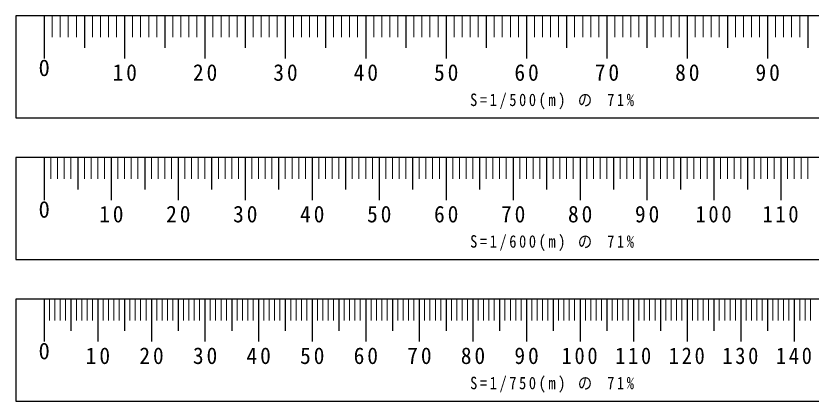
# Model space of a CAD drawing. Units: millimetres on the paper, enlarged 125 times, with parts at other scales. Extents: x -33544 to 34536, y -21689 to 23870.
# Drawn here: x 2034 to 19596, y -21689 to -13189 of the extents above; entities that cross this region are included whole.
import ezdxf
from ezdxf.enums import TextEntityAlignment as Align

# ---------------------------------------------------------------- set-up
doc = ezdxf.new("R2010")
doc.units = ezdxf.units.MM
doc.header["$LTSCALE"] = 125
for name, color, linetype, lineweight in [('8-0', 4, 'Continuous', 13), ('9-0', 4, 'Continuous', 13), ('A-0', 4, 'Continuous', 13), ('F-0', 7, 'Continuous', 25)]:
    doc.layers.add(name, color=color, linetype=linetype, lineweight=lineweight)
doc.styles.add('ＭＳ 明朝', font='')
doc.styles.get('ＭＳ 明朝').set_extended_font_data('MS Mincho')

msp = doc.modelspace()

# ---------------------------------------------------------------- linework, layer by layer
at = {"layer": '8-0', "color": 7, "lineweight": 25}
for p, q in [((2658.7, -13189.4), (2658.7, -14126.9)), ((3546.2, -13189.4), (3546.2, -13892.5)), ((4433.7, -13189.4), (4433.7, -14126.9)), ((5321.2, -13189.4), (5321.2, -13892.5)), ((6208.7, -13189.4), (6208.7, -14126.9)), ((7096.2, -13189.4), (7096.2, -13892.5)), ((7983.7, -13189.4), (7983.7, -14126.9)), ((8871.2, -13189.4), (8871.2, -13892.5)), ((9758.7, -13189.4), (9758.7, -14126.9)), ((10646.2, -13189.4), (10646.2, -13892.5)), ((11533.7, -13189.4), (11533.7, -14126.9)), ((12421.2, -13189.4), (12421.2, -13892.5)), ((13308.7, -13189.4), (13308.7, -14126.9)), ((14196.2, -13189.4), (14196.2, -13892.5)), ((15083.7, -13189.4), (15083.7, -14126.9)), ((15971.2, -13189.4), (15971.2, -13892.5)), ((16858.7, -13189.4), (16858.7, -14126.9)), ((17746.2, -13189.4), (17746.2, -13892.5)), ((18633.7, -13189.4), (18633.7, -14126.9)), ((19521.2, -13189.4), (19521.2, -13892.5))]:
    msp.add_line(p, q, dxfattribs=at)
at = {"layer": '8-0'}
for p, q in [((2836.2, -13189.4), (2836.2, -13658.2)), ((3013.7, -13189.4), (3013.7, -13658.2)), ((3191.2, -13189.4), (3191.2, -13658.2)), ((3368.7, -13189.4), (3368.7, -13658.2)), ((3723.7, -13189.4), (3723.7, -13658.2)), ((3901.2, -13189.4), (3901.2, -13658.2)), ((4078.7, -13189.4), (4078.7, -13658.2)), ((4256.2, -13189.4), (4256.2, -13658.2)), ((4611.2, -13189.4), (4611.2, -13658.2)), ((4788.7, -13189.4), (4788.7, -13658.2)), ((4966.2, -13189.4), (4966.2, -13658.2)), ((5143.7, -13189.4), (5143.7, -13658.2)), ((5498.7, -13189.4), (5498.7, -13658.2)), ((5676.2, -13189.4), (5676.2, -13658.2)), ((5853.7, -13189.4), (5853.7, -13658.2)), ((6031.2, -13189.4), (6031.2, -13658.2)), ((6386.2, -13189.4), (6386.2, -13658.2)), ((6563.7, -13189.4), (6563.7, -13658.2)), ((6741.2, -13189.4), (6741.2, -13658.2)), ((6918.7, -13189.4), (6918.7, -13658.2)), ((7273.7, -13189.4), (7273.7, -13658.2)), ((7451.2, -13189.4), (7451.2, -13658.2)), ((7628.7, -13189.4), (7628.7, -13658.2)), ((7806.2, -13189.4), (7806.2, -13658.2)), ((8161.2, -13189.4), (8161.2, -13658.2)), ((8338.7, -13189.4), (8338.7, -13658.2)), ((8516.2, -13189.4), (8516.2, -13658.2)), ((8693.7, -13189.4), (8693.7, -13658.2)), ((9048.7, -13189.4), (9048.7, -13658.2)), ((9226.2, -13189.4), (9226.2, -13658.2)), ((9403.7, -13189.4), (9403.7, -13658.2)), ((9581.2, -13189.4), (9581.2, -13658.2)), ((9936.2, -13189.4), (9936.2, -13658.2)), ((10113.7, -13189.4), (10113.7, -13658.2)), ((10291.2, -13189.4), (10291.2, -13658.2)), ((10468.7, -13189.4), (10468.7, -13658.2)), ((10823.7, -13189.4), (10823.7, -13658.2)), ((11001.2, -13189.4), (11001.2, -13658.2)), ((11178.7, -13189.4), (11178.7, -13658.2)), ((11356.2, -13189.4), (11356.2, -13658.2)), ((11711.2, -13189.4), (11711.2, -13658.2)), ((11888.7, -13189.4), (11888.7, -13658.2)), ((12066.2, -13189.4), (12066.2, -13658.2)), ((12243.7, -13189.4), (12243.7, -13658.2)), ((12598.7, -13189.4), (12598.7, -13658.2)), ((12776.2, -13189.4), (12776.2, -13658.2)), ((12953.7, -13189.4), (12953.7, -13658.2)), ((13131.2, -13189.4), (13131.2, -13658.2)), ((13486.2, -13189.4), (13486.2, -13658.2)), ((13663.7, -13189.4), (13663.7, -13658.2)), ((13841.2, -13189.4), (13841.2, -13658.2)), ((14018.7, -13189.4), (14018.7, -13658.2)), ((14373.7, -13189.4), (14373.7, -13658.2)), ((14551.2, -13189.4), (14551.2, -13658.2)), ((14728.7, -13189.4), (14728.7, -13658.2)), ((14906.2, -13189.4), (14906.2, -13658.2)), ((15261.2, -13189.4), (15261.2, -13658.2)), ((15438.7, -13189.4), (15438.7, -13658.2)), ((15616.2, -13189.4), (15616.2, -13658.2)), ((15793.7, -13189.4), (15793.7, -13658.2)), ((16148.7, -13189.4), (16148.7, -13658.2)), ((16326.2, -13189.4), (16326.2, -13658.2)), ((16503.7, -13189.4), (16503.7, -13658.2)), ((16681.2, -13189.4), (16681.2, -13658.2)), ((17036.2, -13189.4), (17036.2, -13658.2)), ((17213.7, -13189.4), (17213.7, -13658.2)), ((17391.2, -13189.4), (17391.2, -13658.2)), ((17568.7, -13189.4), (17568.7, -13658.2)), ((17923.7, -13189.4), (17923.7, -13658.2)), ((18101.2, -13189.4), (18101.2, -13658.2)), ((18278.7, -13189.4), (18278.7, -13658.2)), ((18456.2, -13189.4), (18456.2, -13658.2)), ((18811.2, -13189.4), (18811.2, -13658.2)), ((18988.7, -13189.4), (18988.7, -13658.2)), ((19166.2, -13189.4), (19166.2, -13658.2)), ((19343.7, -13189.4), (19343.7, -13658.2))]:
    msp.add_line(p, q, dxfattribs=at)
at = {"layer": '9-0', "color": 7, "lineweight": 25}
for p, q in [((2658.7, -16314.4), (2658.7, -17251.9)), ((3398.3, -16314.4), (3398.3, -17017.5)), ((4137.9, -16314.4), (4137.9, -17251.9)), ((4877.5, -16314.4), (4877.5, -17017.5)), ((5617.1, -16314.4), (5617.1, -17251.9)), ((6356.6, -16314.4), (6356.6, -17017.5)), ((7096.2, -16314.4), (7096.2, -17251.9)), ((7835.8, -16314.4), (7835.8, -17017.5)), ((8575.4, -16314.4), (8575.4, -17251.9)), ((9315, -16314.4), (9315, -17017.5)), ((10054.6, -16314.4), (10054.6, -17251.9)), ((10794.1, -16314.4), (10794.1, -17017.5)), ((11533.7, -16314.4), (11533.7, -17251.9)), ((12273.3, -16314.4), (12273.3, -17017.5)), ((13012.9, -16314.4), (13012.9, -17251.9)), ((13752.5, -16314.4), (13752.5, -17017.5)), ((14492.1, -16314.4), (14492.1, -17251.9)), ((15231.6, -16314.4), (15231.6, -17017.5)), ((15971.2, -16314.4), (15971.2, -17251.9)), ((16710.8, -16314.4), (16710.8, -17017.5)), ((17450.4, -16314.4), (17450.4, -17251.9)), ((18190, -16314.4), (18190, -17017.5)), ((18929.6, -16314.4), (18929.6, -17251.9))]:
    msp.add_line(p, q, dxfattribs=at)
at = {"layer": '9-0'}
for p, q in [((2806.6, -16314.4), (2806.6, -16783.2)), ((2954.6, -16314.4), (2954.6, -16783.2)), ((3102.5, -16314.4), (3102.5, -16783.2)), ((3250.4, -16314.4), (3250.4, -16783.2)), ((3546.2, -16314.4), (3546.2, -16783.2)), ((3694.1, -16314.4), (3694.1, -16783.2)), ((3842.1, -16314.4), (3842.1, -16783.2)), ((3990, -16314.4), (3990, -16783.2)), ((4285.8, -16314.4), (4285.8, -16783.2)), ((4433.7, -16314.4), (4433.7, -16783.2)), ((4581.6, -16314.4), (4581.6, -16783.2)), ((4729.6, -16314.4), (4729.6, -16783.2)), ((5025.4, -16314.4), (5025.4, -16783.2)), ((5173.3, -16314.4), (5173.3, -16783.2)), ((5321.2, -16314.4), (5321.2, -16783.2)), ((5469.1, -16314.4), (5469.1, -16783.2)), ((5765, -16314.4), (5765, -16783.2)), ((5912.9, -16314.4), (5912.9, -16783.2)), ((6060.8, -16314.4), (6060.8, -16783.2)), ((6208.7, -16314.4), (6208.7, -16783.2)), ((6504.6, -16314.4), (6504.6, -16783.2)), ((6652.5, -16314.4), (6652.5, -16783.2)), ((6800.4, -16314.4), (6800.4, -16783.2)), ((6948.3, -16314.4), (6948.3, -16783.2)), ((7244.1, -16314.4), (7244.1, -16783.2)), ((7392.1, -16314.4), (7392.1, -16783.2)), ((7540, -16314.4), (7540, -16783.2)), ((7687.9, -16314.4), (7687.9, -16783.2)), ((7983.7, -16314.4), (7983.7, -16783.2)), ((8131.6, -16314.4), (8131.6, -16783.2)), ((8279.6, -16314.4), (8279.6, -16783.2)), ((8427.5, -16314.4), (8427.5, -16783.2)), ((8723.3, -16314.4), (8723.3, -16783.2)), ((8871.2, -16314.4), (8871.2, -16783.2)), ((9019.1, -16314.4), (9019.1, -16783.2)), ((9167.1, -16314.4), (9167.1, -16783.2)), ((9462.9, -16314.4), (9462.9, -16783.2)), ((9610.8, -16314.4), (9610.8, -16783.2)), ((9758.7, -16314.4), (9758.7, -16783.2)), ((9906.6, -16314.4), (9906.6, -16783.2)), ((10202.5, -16314.4), (10202.5, -16783.2)), ((10350.4, -16314.4), (10350.4, -16783.2)), ((10498.3, -16314.4), (10498.3, -16783.2)), ((10646.2, -16314.4), (10646.2, -16783.2)), ((10942.1, -16314.4), (10942.1, -16783.2)), ((11090, -16314.4), (11090, -16783.2)), ((11237.9, -16314.4), (11237.9, -16783.2)), ((11385.8, -16314.4), (11385.8, -16783.2)), ((11681.6, -16314.4), (11681.6, -16783.2)), ((11829.6, -16314.4), (11829.6, -16783.2)), ((11977.5, -16314.4), (11977.5, -16783.2)), ((12125.4, -16314.4), (12125.4, -16783.2)), ((12421.2, -16314.4), (12421.2, -16783.2)), ((12569.1, -16314.4), (12569.1, -16783.2)), ((12717.1, -16314.4), (12717.1, -16783.2)), ((12865, -16314.4), (12865, -16783.2)), ((13160.8, -16314.4), (13160.8, -16783.2)), ((13308.7, -16314.4), (13308.7, -16783.2)), ((13456.6, -16314.4), (13456.6, -16783.2)), ((13604.6, -16314.4), (13604.6, -16783.2)), ((13900.4, -16314.4), (13900.4, -16783.2)), ((14048.3, -16314.4), (14048.3, -16783.2)), ((14196.2, -16314.4), (14196.2, -16783.2)), ((14344.1, -16314.4), (14344.1, -16783.2)), ((14640, -16314.4), (14640, -16783.2)), ((14787.9, -16314.4), (14787.9, -16783.2)), ((14935.8, -16314.4), (14935.8, -16783.2)), ((15083.7, -16314.4), (15083.7, -16783.2)), ((15379.6, -16314.4), (15379.6, -16783.2)), ((15527.5, -16314.4), (15527.5, -16783.2)), ((15675.4, -16314.4), (15675.4, -16783.2)), ((15823.3, -16314.4), (15823.3, -16783.2)), ((16119.1, -16314.4), (16119.1, -16783.2)), ((16267.1, -16314.4), (16267.1, -16783.2)), ((16415, -16314.4), (16415, -16783.2)), ((16562.9, -16314.4), (16562.9, -16783.2)), ((16858.7, -16314.4), (16858.7, -16783.2)), ((17006.6, -16314.4), (17006.6, -16783.2)), ((17154.6, -16314.4), (17154.6, -16783.2)), ((17302.5, -16314.4), (17302.5, -16783.2)), ((17598.3, -16314.4), (17598.3, -16783.2)), ((17746.2, -16314.4), (17746.2, -16783.2)), ((17894.1, -16314.4), (17894.1, -16783.2)), ((18042.1, -16314.4), (18042.1, -16783.2)), ((18337.9, -16314.4), (18337.9, -16783.2)), ((18485.8, -16314.4), (18485.8, -16783.2)), ((18633.7, -16314.4), (18633.7, -16783.2)), ((18781.6, -16314.4), (18781.6, -16783.2)), ((19077.5, -16314.4), (19077.5, -16783.2)), ((19225.4, -16314.4), (19225.4, -16783.2)), ((19373.3, -16314.4), (19373.3, -16783.2)), ((19521.2, -16314.4), (19521.2, -16783.2))]:
    msp.add_line(p, q, dxfattribs=at)
at = {"layer": 'A-0', "color": 7, "lineweight": 25}
for p, q in [((2658.7, -19439.4), (2658.7, -20376.9)), ((3250.4, -19439.4), (3250.4, -20142.5)), ((3842.1, -19439.4), (3842.1, -20376.9)), ((4433.7, -19439.4), (4433.7, -20142.5)), ((5025.4, -19439.4), (5025.4, -20376.9)), ((5617.1, -19439.4), (5617.1, -20142.5)), ((6208.7, -19439.4), (6208.7, -20376.9)), ((6800.4, -19439.4), (6800.4, -20142.5)), ((7392.1, -19439.4), (7392.1, -20376.9)), ((7983.7, -19439.4), (7983.7, -20142.5)), ((8575.4, -19439.4), (8575.4, -20376.9)), ((9167.1, -19439.4), (9167.1, -20142.5)), ((9758.7, -19439.4), (9758.7, -20376.9)), ((10350.4, -19439.4), (10350.4, -20142.5)), ((10942.1, -19439.4), (10942.1, -20376.9)), ((11533.7, -19439.4), (11533.7, -20142.5)), ((12125.4, -19439.4), (12125.4, -20376.9)), ((12717.1, -19439.4), (12717.1, -20142.5)), ((13308.7, -19439.4), (13308.7, -20376.9)), ((13900.4, -19439.4), (13900.4, -20142.5)), ((14492.1, -19439.4), (14492.1, -20376.9)), ((15083.7, -19439.4), (15083.7, -20142.5)), ((15675.4, -19439.4), (15675.4, -20376.9)), ((16267.1, -19439.4), (16267.1, -20142.5)), ((16858.7, -19439.4), (16858.7, -20376.9)), ((17450.4, -19439.4), (17450.4, -20142.5)), ((18042.1, -19439.4), (18042.1, -20376.9)), ((18633.7, -19439.4), (18633.7, -20142.5)), ((19225.4, -19439.4), (19225.4, -20376.9))]:
    msp.add_line(p, q, dxfattribs=at)
at = {"layer": 'A-0'}
for p, q in [((2777.1, -19439.4), (2777.1, -19908.2)), ((2895.4, -19439.4), (2895.4, -19908.2)), ((3013.7, -19439.4), (3013.7, -19908.2)), ((3132.1, -19439.4), (3132.1, -19908.2)), ((3368.7, -19439.4), (3368.7, -19908.2)), ((3487.1, -19439.4), (3487.1, -19908.2)), ((3605.4, -19439.4), (3605.4, -19908.2)), ((3723.7, -19439.4), (3723.7, -19908.2)), ((3960.4, -19439.4), (3960.4, -19908.2)), ((4078.7, -19439.4), (4078.7, -19908.2)), ((4197.1, -19439.4), (4197.1, -19908.2)), ((4315.4, -19439.4), (4315.4, -19908.2)), ((4552.1, -19439.4), (4552.1, -19908.2)), ((4670.4, -19439.4), (4670.4, -19908.2)), ((4788.7, -19439.4), (4788.7, -19908.2)), ((4907.1, -19439.4), (4907.1, -19908.2)), ((5143.7, -19439.4), (5143.7, -19908.2)), ((5262.1, -19439.4), (5262.1, -19908.2)), ((5380.4, -19439.4), (5380.4, -19908.2)), ((5498.7, -19439.4), (5498.7, -19908.2)), ((5735.4, -19439.4), (5735.4, -19908.2)), ((5853.7, -19439.4), (5853.7, -19908.2)), ((5972.1, -19439.4), (5972.1, -19908.2)), ((6090.4, -19439.4), (6090.4, -19908.2)), ((6327.1, -19439.4), (6327.1, -19908.2)), ((6445.4, -19439.4), (6445.4, -19908.2)), ((6563.7, -19439.4), (6563.7, -19908.2)), ((6682.1, -19439.4), (6682.1, -19908.2)), ((6918.7, -19439.4), (6918.7, -19908.2)), ((7037.1, -19439.4), (7037.1, -19908.2)), ((7155.4, -19439.4), (7155.4, -19908.2)), ((7273.7, -19439.4), (7273.7, -19908.2)), ((7510.4, -19439.4), (7510.4, -19908.2)), ((7628.7, -19439.4), (7628.7, -19908.2)), ((7747.1, -19439.4), (7747.1, -19908.2)), ((7865.4, -19439.4), (7865.4, -19908.2)), ((8102.1, -19439.4), (8102.1, -19908.2)), ((8220.4, -19439.4), (8220.4, -19908.2)), ((8338.7, -19439.4), (8338.7, -19908.2)), ((8457.1, -19439.4), (8457.1, -19908.2)), ((8693.7, -19439.4), (8693.7, -19908.2)), ((8812.1, -19439.4), (8812.1, -19908.2)), ((8930.4, -19439.4), (8930.4, -19908.2)), ((9048.7, -19439.4), (9048.7, -19908.2)), ((9285.4, -19439.4), (9285.4, -19908.2)), ((9403.7, -19439.4), (9403.7, -19908.2)), ((9522.1, -19439.4), (9522.1, -19908.2)), ((9640.4, -19439.4), (9640.4, -19908.2)), ((9877.1, -19439.4), (9877.1, -19908.2)), ((9995.4, -19439.4), (9995.4, -19908.2)), ((10113.7, -19439.4), (10113.7, -19908.2)), ((10232.1, -19439.4), (10232.1, -19908.2)), ((10468.7, -19439.4), (10468.7, -19908.2)), ((10587.1, -19439.4), (10587.1, -19908.2)), ((10705.4, -19439.4), (10705.4, -19908.2)), ((10823.7, -19439.4), (10823.7, -19908.2)), ((11060.4, -19439.4), (11060.4, -19908.2)), ((11178.7, -19439.4), (11178.7, -19908.2)), ((11297.1, -19439.4), (11297.1, -19908.2)), ((11415.4, -19439.4), (11415.4, -19908.2)), ((11652.1, -19439.4), (11652.1, -19908.2)), ((11770.4, -19439.4), (11770.4, -19908.2)), ((11888.7, -19439.4), (11888.7, -19908.2)), ((12007.1, -19439.4), (12007.1, -19908.2)), ((12243.7, -19439.4), (12243.7, -19908.2)), ((12362.1, -19439.4), (12362.1, -19908.2)), ((12480.4, -19439.4), (12480.4, -19908.2)), ((12598.7, -19439.4), (12598.7, -19908.2)), ((12835.4, -19439.4), (12835.4, -19908.2)), ((12953.7, -19439.4), (12953.7, -19908.2)), ((13072.1, -19439.4), (13072.1, -19908.2)), ((13190.4, -19439.4), (13190.4, -19908.2)), ((13427.1, -19439.4), (13427.1, -19908.2)), ((13545.4, -19439.4), (13545.4, -19908.2)), ((13663.7, -19439.4), (13663.7, -19908.2)), ((13782.1, -19439.4), (13782.1, -19908.2)), ((14018.7, -19439.4), (14018.7, -19908.2)), ((14137.1, -19439.4), (14137.1, -19908.2)), ((14255.4, -19439.4), (14255.4, -19908.2)), ((14373.7, -19439.4), (14373.7, -19908.2)), ((14610.4, -19439.4), (14610.4, -19908.2)), ((14728.7, -19439.4), (14728.7, -19908.2)), ((14847.1, -19439.4), (14847.1, -19908.2)), ((14965.4, -19439.4), (14965.4, -19908.2)), ((15202.1, -19439.4), (15202.1, -19908.2)), ((15320.4, -19439.4), (15320.4, -19908.2)), ((15438.7, -19439.4), (15438.7, -19908.2)), ((15557.1, -19439.4), (15557.1, -19908.2)), ((15793.7, -19439.4), (15793.7, -19908.2)), ((15912.1, -19439.4), (15912.1, -19908.2)), ((16030.4, -19439.4), (16030.4, -19908.2)), ((16148.7, -19439.4), (16148.7, -19908.2)), ((16385.4, -19439.4), (16385.4, -19908.2)), ((16503.7, -19439.4), (16503.7, -19908.2)), ((16622.1, -19439.4), (16622.1, -19908.2)), ((16740.4, -19439.4), (16740.4, -19908.2)), ((16977.1, -19439.4), (16977.1, -19908.2)), ((17095.4, -19439.4), (17095.4, -19908.2)), ((17213.7, -19439.4), (17213.7, -19908.2)), ((17332.1, -19439.4), (17332.1, -19908.2)), ((17568.7, -19439.4), (17568.7, -19908.2)), ((17687.1, -19439.4), (17687.1, -19908.2)), ((17805.4, -19439.4), (17805.4, -19908.2)), ((17923.7, -19439.4), (17923.7, -19908.2)), ((18160.4, -19439.4), (18160.4, -19908.2)), ((18278.7, -19439.4), (18278.7, -19908.2)), ((18397.1, -19439.4), (18397.1, -19908.2)), ((18515.4, -19439.4), (18515.4, -19908.2)), ((18752.1, -19439.4), (18752.1, -19908.2)), ((18870.4, -19439.4), (18870.4, -19908.2)), ((18988.7, -19439.4), (18988.7, -19908.2)), ((19107.1, -19439.4), (19107.1, -19908.2)), ((19343.7, -19439.4), (19343.7, -19908.2)), ((19462.1, -19439.4), (19462.1, -19908.2)), ((19580.4, -19439.4), (19580.4, -19908.2))]:
    msp.add_line(p, q, dxfattribs=at)
at = {"layer": 'F-0'}
for p, q in [((2033.7, -13189.4), (2033.7, -15439.4)), ((25783.7, -13189.4), (2033.7, -13189.4)), ((2033.7, -15439.4), (25783.7, -15439.4)), ((2033.7, -16314.4), (2033.7, -18564.4)), ((25783.7, -16314.4), (2033.7, -16314.4)), ((2033.7, -18564.4), (25783.7, -18564.4)), ((2033.7, -19439.4), (2033.7, -21689.4)), ((25783.7, -19439.4), (2033.7, -19439.4)), ((2033.7, -21689.4), (25783.7, -21689.4))]:
    msp.add_line(p, q, dxfattribs=at)

# ---------------------------------------------------------------- texts
at = {"layer": '8-0', "color": 3, "style": 'ＭＳ 明朝'}
msp.add_text('0', height=366.6, dxfattribs=at).set_placement((2533.7, -14626.9), align=Align.BOTTOM_LEFT)
at = {"layer": '8-0', "color": 3, "char_height": 366.6, "attachment_point": 7, "style": 'ＭＳ 明朝'}
for s, insert in [('\\T1.27;\\W0.95;10', (4168.1, -14626.9)), ('\\T1.27;\\W0.95;20', (5943.1, -14626.9)), ('\\T1.27;\\W0.95;30', (7718.1, -14626.9)), ('\\T1.27;\\W0.95;40', (9493.1, -14626.9)), ('\\T1.27;\\W0.95;50', (11268.1, -14626.9)), ('\\T1.27;\\W0.95;60', (13043.1, -14626.9)), ('\\T1.27;\\W0.95;70', (14818.1, -14626.9)), ('\\T1.27;\\W0.95;80', (16593.1, -14626.9)), ('\\T1.27;\\W0.95;90', (18368.1, -14626.9))]:
    msp.add_mtext(s, dxfattribs=dict(at, insert=insert))
at = {"layer": '9-0', "color": 3, "style": 'ＭＳ 明朝'}
msp.add_text('0', height=366.6, dxfattribs=at).set_placement((2533.7, -17751.9), align=Align.BOTTOM_LEFT)
at = {"layer": '9-0', "color": 3, "char_height": 366.6, "attachment_point": 7, "style": 'ＭＳ 明朝'}
for s, insert in [('\\T1.27;\\W0.95;10', (3872.3, -17751.9)), ('\\T1.27;\\W0.95;20', (5351.4, -17751.9)), ('\\T1.27;\\W0.95;30', (6830.6, -17751.9)), ('\\T1.27;\\W0.95;40', (8309.8, -17751.9)), ('\\T1.27;\\W0.95;50', (9788.9, -17751.9)), ('\\T1.27;\\W0.95;60', (11268.1, -17751.9)), ('\\T1.27;\\W0.95;70', (12747.3, -17751.9)), ('\\T1.27;\\W0.95;80', (14226.4, -17751.9)), ('\\T1.27;\\W0.95;90', (15705.6, -17751.9)), ('\\T1.27;\\W0.9;100', (17044.1, -17751.9)), ('\\T1.27;\\W0.9;110', (18523.3, -17751.9))]:
    msp.add_mtext(s, dxfattribs=dict(at, insert=insert))
at = {"layer": 'A-0', "color": 3, "style": 'ＭＳ 明朝'}
msp.add_text('0', height=366.6, dxfattribs=at).set_placement((2533.7, -20876.9), align=Align.BOTTOM_LEFT)
at = {"layer": 'A-0', "color": 3, "char_height": 366.6, "attachment_point": 7, "style": 'ＭＳ 明朝'}
for s, insert in [('\\T1.27;\\W0.95;10', (3576.4, -20876.9)), ('\\T1.27;\\W0.95;20', (4759.8, -20876.9)), ('\\T1.27;\\W0.95;30', (5943.1, -20876.9)), ('\\T1.27;\\W0.95;40', (7126.4, -20876.9)), ('\\T1.27;\\W0.95;50', (8309.8, -20876.9)), ('\\T1.27;\\W0.95;60', (9493.1, -20876.9)), ('\\T1.27;\\W0.95;70', (10676.4, -20876.9)), ('\\T1.27;\\W0.95;80', (11859.8, -20876.9)), ('\\T1.27;\\W0.95;90', (13043.1, -20876.9)), ('\\T1.27;\\W0.9;100', (14085.8, -20876.9)), ('\\T1.27;\\W0.9;110', (15269.1, -20876.9)), ('\\T1.27;\\W0.9;120', (16452.5, -20876.9)), ('\\T1.27;\\W0.9;130', (17635.8, -20876.9)), ('\\T1.27;\\W0.9;140', (18819.1, -20876.9))]:
    msp.add_mtext(s, dxfattribs=dict(at, insert=insert))
at = {"layer": 'F-0', "char_height": 274.9, "attachment_point": 7, "style": 'ＭＳ 明朝'}
for s, insert in [('\\T1.36;\\W0.85;S=1/500(m)\\~の\\~71%', (12065, -15251.9)), ('\\T1.36;\\W0.85;S=1/600(m)\\~の\\~71%', (12065, -18376.9)), ('\\T1.36;\\W0.85;S=1/750(m)\\~の\\~71%', (12065, -21501.9))]:
    msp.add_mtext(s, dxfattribs=dict(at, insert=insert))

doc.saveas('drawing.dxf')
